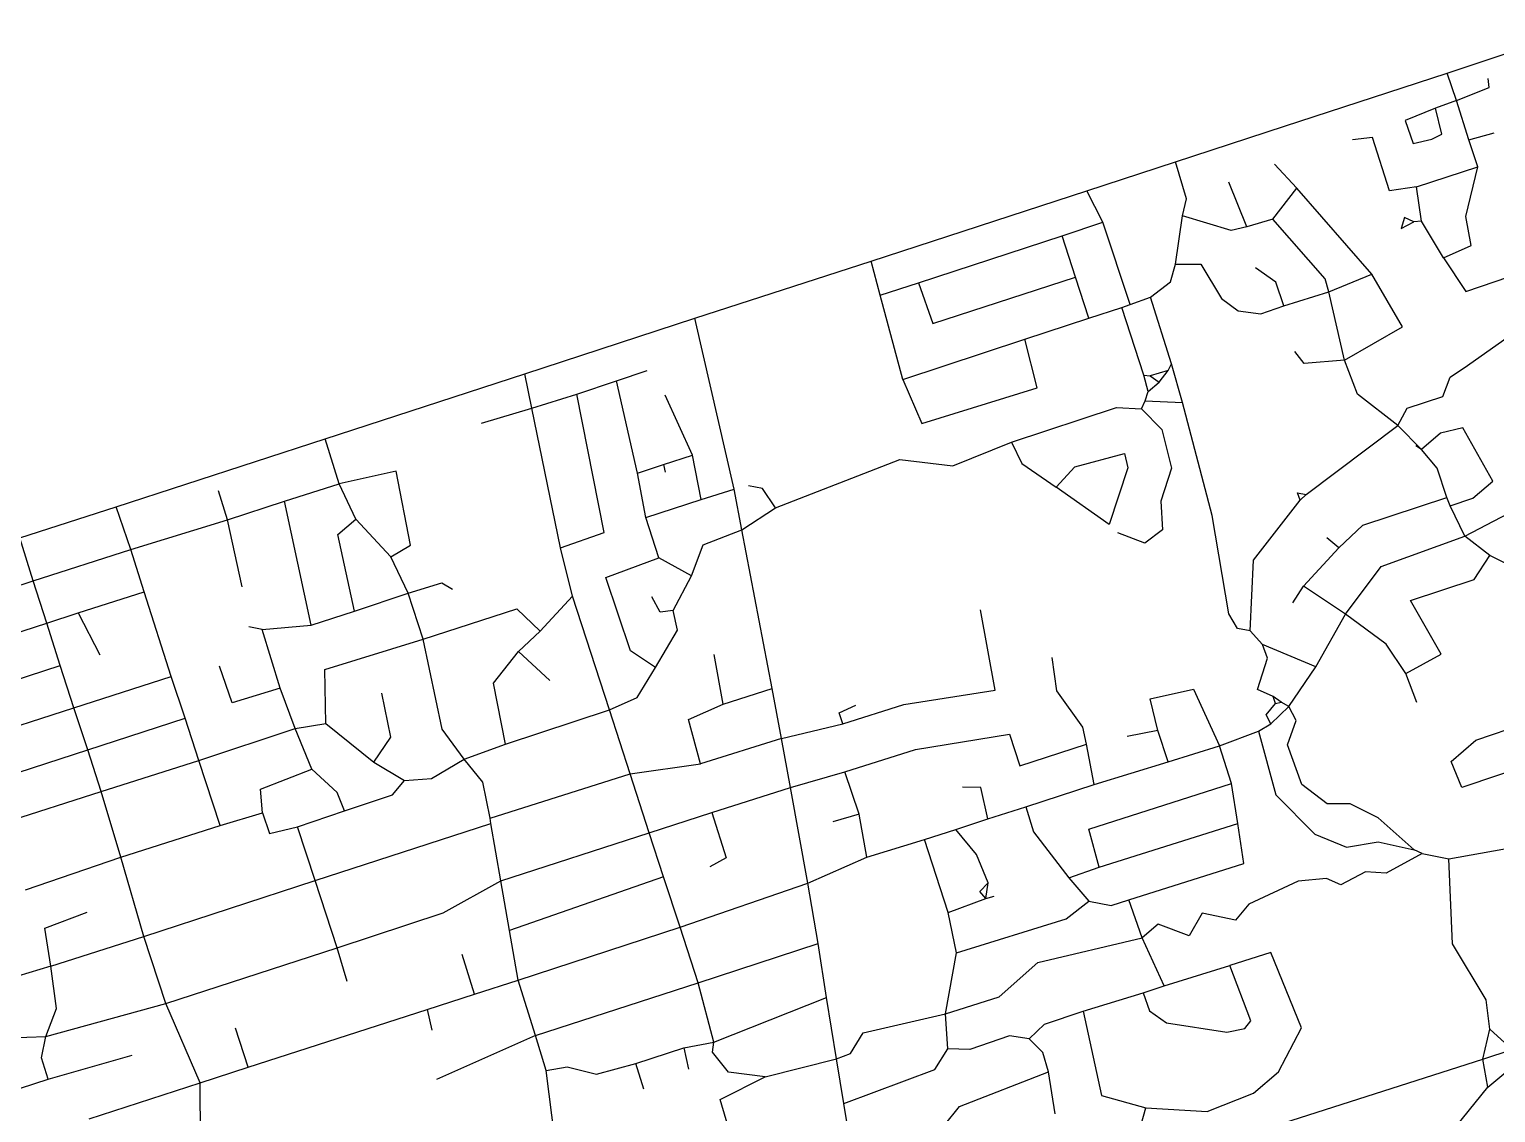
# Model space of a CAD drawing. Header units: metres. Extents: x 609554 to 651406, y 4826501 to 4857446.
# Drawn here: x 627568 to 630719, y 4849565 to 4851892 of the extents above; entities that cross this region are included whole.
import ezdxf

# ---------------------------------------------------------------- set-up
doc = ezdxf.new("R2010")
doc.units = ezdxf.units.M

msp = doc.modelspace()

# ---------------------------------------------------------------- linework, layer by layer
at = {"layer": 'ROADS'}
for points in [[(630615.1, 4851798.1), (630899.1, 4851892)], [(630265.6, 4851684), (630615.1, 4851798.1)], [(630635.1, 4851739.2), (630615.1, 4851798.1)], [(630635.1, 4851739.2), (630705.1, 4851766.9), (630702.6, 4851786.7)], [(630589.7, 4851722.4), (630524.5, 4851696.2), (630541.5, 4851647), (630581.8, 4851656.1), (630603.4, 4851667.1), (630589.7, 4851722.4)], [(630635.1, 4851739.2), (630589.7, 4851722.4)], [(630661.7, 4851654.4), (630635.1, 4851739.2)], [(630031.4, 4851607.6), (630265.6, 4851684)], [(630658.2, 4851169.8), (630863.4, 4851314.3), (630871.8, 4851341.4), (630812.2, 4851415.3), (630787.8, 4851529.8), (630947, 4851678.5)], [(630548.8, 4851553.6), (630490.8, 4851544.9), (630454.2, 4851659.4), (630411.6, 4851654.6)], [(630661.7, 4851654.4), (630715.7, 4851670)], [(630680.7, 4851596.6), (630661.7, 4851654.4)], [(629840.6, 4851545.3), (630031.4, 4851607.6)], [(630046.5, 4851491.4), (630054.5, 4851528.2), (630031.4, 4851607.6)], [(630291.6, 4851550.9), (630243.7, 4851602.2)], [(630548.8, 4851553.6), (630680.7, 4851596.6)], [(630606.8, 4851400.9), (630666.1, 4851427.9), (630655.2, 4851490.1), (630680.7, 4851596.6)], [(630184.4, 4851467.9), (630145.7, 4851563.4)], [(630559.9, 4851480.1), (630548.8, 4851553.6)], [(629376.9, 4851393.8), (629840.6, 4851545.3)], [(629875.2, 4851477.7), (629840.6, 4851545.3)], [(630240.4, 4851484.4), (630291.6, 4851550.9)], [(630453.1, 4851365.8), (630291.6, 4851550.9)], [(630030.8, 4851387.4), (630046.5, 4851491.4)], [(630184.4, 4851467.9), (630151, 4851459.7), (630046.5, 4851491.4)], [(629787.7, 4851448.6), (629875.2, 4851477.7)], [(629933.8, 4851300.7), (629875.2, 4851477.7)], [(630240.4, 4851484.4), (630184.4, 4851467.9)], [(630360.3, 4851327.8), (630352.6, 4851355.8), (630240.4, 4851484.4)], [(630543.4, 4851478.7), (630523.5, 4851487.9), (630516, 4851464.1), (630543.4, 4851478.7)], [(630559.9, 4851480.1), (630543.4, 4851478.7)], [(630606.8, 4851400.9), (630559.9, 4851480.1)], [(629479.2, 4851347.8), (629787.7, 4851448.6)], [(629816.4, 4851359.9), (629787.7, 4851448.6)], [(628998.5, 4851271.3), (629376.9, 4851393.8)], [(629396.9, 4851321), (629376.9, 4851393.8)], [(630606.8, 4851400.9), (630655, 4851328.7), (630778.9, 4851371.4), (630763.6, 4851408.8)], [(629977.6, 4851316.6), (630020.6, 4851349.9), (630030.8, 4851387.4)], [(630030.8, 4851387.4), (630085.2, 4851387.4), (630130.3, 4851313.9), (630166, 4851287.1), (630214.7, 4851281), (630263.6, 4851297.9)], [(630263.6, 4851297.9), (630246.5, 4851348.8), (630203.2, 4851380)], [(630360.3, 4851327.8), (630453.1, 4851365.8)], [(630394, 4851181.3), (630519.1, 4851252.8), (630453.1, 4851365.8)], [(629396.9, 4851321), (629479.2, 4851347.8)], [(629479.2, 4851347.8), (629509.4, 4851260), (629816.4, 4851359.9)], [(629845.1, 4851271.5), (629816.4, 4851359.9)], [(629445.3, 4851139.5), (629396.9, 4851321)], [(629916.1, 4851294.4), (629933.8, 4851300.7)], [(629933.8, 4851300.7), (629977.6, 4851316.6)], [(630022.4, 4851173.6), (629977.6, 4851316.6)], [(630263.6, 4851297.9), (630360.3, 4851327.8)], [(630394, 4851181.3), (630360.3, 4851327.8)], [(628632.8, 4851151.7), (628998.5, 4851271.3)], [(629083.1, 4850904.1), (628998.5, 4851271.3)], [(629707.1, 4851226.2), (629845.1, 4851271.5)], [(629845.1, 4851271.5), (629916.1, 4851294.4)], [(629963.3, 4851148.8), (629916.1, 4851294.4)], [(629445.3, 4851139.5), (629485.9, 4851045.3), (629734, 4851122.2), (629707.1, 4851226.2)], [(629445.3, 4851139.5), (629707.1, 4851226.2)], [(630015.7, 4851159), (630022.4, 4851173.6)], [(630045.9, 4851090.3), (630022.4, 4851173.6)], [(630394, 4851181.3), (630307.6, 4851174.2), (630287.5, 4851200)], [(630509, 4851041), (630422.2, 4851108.2), (630394, 4851181.3)], [(628204.3, 4851012.7), (628632.8, 4851151.7)], [(628647.9, 4851078.3), (628632.8, 4851151.7)], [(628830, 4851137.1), (628895.6, 4851159.4)], [(629963.3, 4851148.8), (629976.7, 4851148)], [(629972.7, 4851114.3), (629963.3, 4851148.8)], [(630015.7, 4851159), (629976.7, 4851148)], [(629976.7, 4851148), (629996.2, 4851134.1)], [(629996.2, 4851134.1), (630015.7, 4851159)], [(630509, 4851041), (630529.2, 4851078.6), (630605.5, 4851103), (630621.6, 4851144.5), (630658.2, 4851169.8)], [(628744.8, 4851108.3), (628830, 4851137.1)], [(628875.1, 4850938.9), (628830, 4851137.1)], [(629965.6, 4851093.8), (629972.7, 4851114.3)], [(629972.7, 4851114.3), (629996.2, 4851134.1)], [(628647.9, 4851078.3), (628744.8, 4851108.3)], [(628709.5, 4850778.1), (628803.7, 4850811.2), (628744.8, 4851108.3)], [(628993, 4850977.1), (628934.8, 4851106.2)], [(629678.7, 4851005.5), (629904.5, 4851079.6), (629958.4, 4851076.5)], [(629958.4, 4851076.5), (629965.6, 4851093.8)], [(629965.6, 4851093.8), (630045.9, 4851090.3)], [(630191.6, 4850600.2), (630164.4, 4850605.3), (630145.4, 4850636.5), (630109.8, 4850847.5), (630045.9, 4851090.3)], [(628540.2, 4851046), (628647.9, 4851078.3)], [(628709.5, 4850778.1), (628647.9, 4851078.3)], [(629958.4, 4851076.5), (630001.8, 4851032.1), (630022.4, 4850949.3), (629999.8, 4850878.4), (630003, 4850817.1), (629965.5, 4850787.9), (629907.1, 4850810.3)], [(630312.2, 4850892.7), (630509, 4851041)], [(630559.9, 4850989.1), (630509, 4851041)], [(630621.3, 4850868.5), (630670.2, 4850884.9), (630713.3, 4850921.4), (630648.8, 4851036.2), (630600.5, 4851024.3), (630559.9, 4850989.1)], [(627755.2, 4850866.5), (628204.3, 4851012.7)], [(628234, 4850915.9), (628204.3, 4851012.7)], [(629171.5, 4850864.1), (629438.9, 4850967.7), (629552.6, 4850954.1), (629678.7, 4851005.5)], [(629678.7, 4851005.5), (629700.7, 4850959.2), (629774.6, 4850908.4)], [(630559.9, 4850989.1), (630547.7, 4850997.2)], [(630614, 4850886.3), (630593.3, 4850949.3), (630559.9, 4850989.1)], [(628875.1, 4850938.9), (628931.3, 4850957)], [(628931.3, 4850957), (628993, 4850977.1)], [(628931.3, 4850957), (628934.4, 4850941)], [(629012.1, 4850882), (628993, 4850977.1)], [(629774.6, 4850908.4), (629815.1, 4850951.9), (629921.5, 4850980.8), (629928.6, 4850950), (629888.4, 4850828.6), (629774.6, 4850908.4)], [(628345.3, 4850759.1), (628387.4, 4850783.9), (628356.6, 4850942.9), (628234, 4850915.9)], [(628893.3, 4850843.5), (628875.1, 4850938.9)], [(627994.4, 4850838.7), (627974.7, 4850900.9)], [(628116.4, 4850878.4), (628234, 4850915.9)], [(628270.3, 4850839.8), (628234, 4850915.9)], [(629012.1, 4850882), (629083.1, 4850904.1)], [(629099.1, 4850817.2), (629083.1, 4850904.1)], [(629171.5, 4850864.1), (629143.7, 4850905.5), (629114, 4850911.5)], [(630299, 4850880.7), (630293.4, 4850896.6), (630312.2, 4850892.7)], [(630299, 4850880.7), (630312.2, 4850892.7)], [(627547.7, 4850799.4), (627755.2, 4850866.5)], [(627786.6, 4850774.7), (627755.2, 4850866.5)], [(627994.4, 4850838.7), (628116.4, 4850878.4)], [(628173.7, 4850612.2), (628116.4, 4850878.4)], [(628893.3, 4850843.5), (629012.1, 4850882)], [(629099.1, 4850817.2), (629171.5, 4850864.1)], [(630191.6, 4850600.2), (630198.7, 4850751.8), (630299, 4850880.7)], [(630382.2, 4850778.3), (630433.3, 4850826.8), (630614, 4850886.3)], [(630621.3, 4850868.5), (630614, 4850886.3)], [(630652.9, 4850803.1), (630621.3, 4850868.5)], [(630652.9, 4850803.1), (630808.7, 4850884.7)], [(627786.6, 4850774.7), (627994.4, 4850838.7)], [(628025.5, 4850694.1), (627994.4, 4850838.7)], [(628267.3, 4850642.3), (628231.3, 4850807), (628270.3, 4850839.8)], [(628345.3, 4850759.1), (628270.3, 4850839.8)], [(628921, 4850757.1), (628893.3, 4850843.5)], [(627576.6, 4850707.2), (627547.7, 4850799.4)], [(628991, 4850718.4), (629016.2, 4850784.8), (629099.1, 4850817.2)], [(629164.5, 4850476.1), (629099.1, 4850817.2)], [(630382.2, 4850778.3), (630356.5, 4850799.6)], [(630396.1, 4850635.5), (630473.3, 4850738.4), (630652.9, 4850803.1)], [(630706.4, 4850761.5), (630652.9, 4850803.1)], [(627576.6, 4850707.2), (627786.6, 4850774.7)], [(627815.4, 4850683.9), (627786.6, 4850774.7)], [(628735.4, 4850674.6), (628709.5, 4850778.1)], [(630306.1, 4850696), (630382.2, 4850778.3)], [(628382.5, 4850681.1), (628345.3, 4850759.1)], [(628913.9, 4850521.1), (628860.1, 4850557.2), (628807.4, 4850714.5), (628921, 4850757.1)], [(628991, 4850718.4), (628921, 4850757.1)], [(630526.1, 4850508.2), (630601.8, 4850549.9), (630536.3, 4850665.1), (630672.9, 4850710.4), (630706.4, 4850761.5)], [(630751.2, 4850739.9), (630706.4, 4850761.5)], [(627366.6, 4850638.9), (627576.6, 4850707.2)], [(627606.4, 4850616.2), (627576.6, 4850707.2)], [(628382.5, 4850681.1), (628454.9, 4850703.3), (628478, 4850689.6)], [(628951.7, 4850643.5), (628991, 4850718.4)], [(627673.7, 4850638.5), (627815.4, 4850683.9)], [(627873.1, 4850502.1), (627815.4, 4850683.9)], [(628267.3, 4850642.3), (628382.5, 4850681.1)], [(628414.5, 4850581.9), (628382.5, 4850681.1)], [(628666, 4850599.1), (628735.4, 4850674.6)], [(628814.9, 4850430.2), (628735.4, 4850674.6)], [(628951.7, 4850643.5), (628924, 4850640), (628905.7, 4850673)], [(630283.4, 4850660.3), (630306.1, 4850696)], [(630396.1, 4850635.5), (630306.1, 4850696)], [(627606.4, 4850616.2), (627673.7, 4850638.5)], [(627673.7, 4850638.5), (627719.6, 4850548.2)], [(628173.7, 4850612.2), (628267.3, 4850642.3)], [(628414.5, 4850581.9), (628616, 4850646.9), (628666, 4850599.1)], [(628913.9, 4850521.1), (628960.9, 4850601.2), (628951.7, 4850643.5)], [(629316.6, 4850400), (629447.5, 4850441.8), (629643.3, 4850472.3), (629612.4, 4850644.9)], [(627395.6, 4850548.6), (627606.4, 4850616.2)], [(627634.9, 4850525.3), (627606.4, 4850616.2)], [(628068.7, 4850603.1), (628040, 4850608.4)], [(628068.7, 4850603.1), (628173.7, 4850612.2)], [(630332.5, 4850522.4), (630396.1, 4850635.5)], [(630526.1, 4850508.2), (630484.1, 4850571.2), (630396.1, 4850635.5)], [(628107.3, 4850476.9), (628068.7, 4850603.1)], [(628205.6, 4850401.1), (628203.3, 4850516.8), (628414.5, 4850581.9)], [(628503.1, 4850324.6), (628455.3, 4850388.9), (628414.5, 4850581.9)], [(628619.5, 4850555.6), (628666, 4850599.1)], [(630218.1, 4850570.5), (630191.6, 4850600.2)], [(628591.4, 4850356.8), (628565.6, 4850487.4), (628619.5, 4850555.6)], [(628619.5, 4850555.6), (628686.8, 4850493.1)], [(629059.5, 4850442.6), (629039.8, 4850548.9)], [(630241.2, 4850459), (630207.1, 4850473.6), (630228.8, 4850541.5), (630218.1, 4850570.5)], [(630332.5, 4850522.4), (630218.1, 4850570.5)], [(627425.3, 4850457.7), (627634.9, 4850525.3)], [(627664, 4850434.3), (627634.9, 4850525.3)], [(628107.3, 4850476.9), (628004.5, 4850445.2), (627976.8, 4850523.7)], [(628814.9, 4850430.2), (628874.3, 4850457), (628913.9, 4850521.1)], [(629839.8, 4850356.6), (629831.7, 4850393.3), (629775.8, 4850471.4), (629765.9, 4850542.7)], [(630274.5, 4850437.3), (630332.5, 4850522.4)], [(627664, 4850434.3), (627873.1, 4850502.1)], [(627903.1, 4850412.1), (627873.1, 4850502.1)], [(630549.4, 4850446.2), (630526.1, 4850508.2)], [(628139.7, 4850390), (628107.3, 4850476.9)], [(628308.5, 4850317.7), (628345.5, 4850371.3), (628326, 4850466.4)], [(629059.5, 4850442.6), (629164.5, 4850476.1)], [(629184.8, 4850368.8), (629164.5, 4850476.1)], [(629993, 4850385.9), (629977, 4850453.6), (630069.6, 4850474.8), (630125.5, 4850352.9)], [(630258.1, 4850446.8), (630241.2, 4850459)], [(630245.9, 4850443.5), (630241.2, 4850459)], [(627454.8, 4850367.4), (627664, 4850434.3)], [(627693.8, 4850344.2), (627664, 4850434.3)], [(628591.4, 4850356.8), (628814.9, 4850430.2)], [(628859.1, 4850292.6), (628814.9, 4850430.2)], [(629010.4, 4850314.5), (628984.7, 4850409.8), (629059.5, 4850442.6)], [(629316.6, 4850400), (629308.7, 4850423.7), (629344.5, 4850440.5)], [(630235.6, 4850400.5), (630225.9, 4850419.5), (630245.9, 4850443.5)], [(630235.6, 4850400.5), (630274.5, 4850437.3)], [(630245.9, 4850443.5), (630258.1, 4850446.8)], [(630274.5, 4850437.3), (630258.1, 4850446.8)], [(630544.1, 4850129.6), (630466.6, 4850198.3), (630406.2, 4850228.1), (630356.7, 4850228.5), (630302.6, 4850270), (630271.7, 4850354.9), (630290.7, 4850407.6), (630274.5, 4850437.3)], [(627693.8, 4850344.2), (627903.1, 4850412.1)], [(627932.5, 4850321.7), (627903.1, 4850412.1)], [(627932.5, 4850321.7), (628139.7, 4850390)], [(628139.7, 4850390), (628205.6, 4850401.1)], [(628175.2, 4850302.9), (628139.7, 4850390)], [(628205.6, 4850401.1), (628308.5, 4850317.7)], [(629184.8, 4850368.8), (629316.6, 4850400)], [(629993, 4850385.9), (629927.3, 4850373.1)], [(630015.1, 4850318.6), (629993, 4850385.9)], [(630209.1, 4850384.4), (630235.6, 4850400.5)], [(630801.7, 4850315.9), (630646.2, 4850263.4), (630623.3, 4850319.5), (630676.5, 4850365.3), (630781.5, 4850400.7)], [(628503.1, 4850324.6), (628591.4, 4850356.8)], [(629184.8, 4850368.8), (629010.4, 4850314.5)], [(629204, 4850263.4), (629184.8, 4850368.8)], [(629321, 4850296.9), (629472.6, 4850345.1), (629674.7, 4850378), (629696.3, 4850309.8), (629839.8, 4850356.6)], [(629856.4, 4850269.6), (629839.8, 4850356.6)], [(630125.5, 4850352.9), (630209.1, 4850384.4)], [(630209.1, 4850384.4), (630246.6, 4850247.6), (630330.8, 4850163.2), (630398.2, 4850135.6), (630466.4, 4850146.8), (630544.1, 4850129.6)], [(627484.3, 4850276.5), (627693.8, 4850344.2)], [(627722.9, 4850254.8), (627693.8, 4850344.2)], [(628374.2, 4850278.5), (628432.8, 4850282.6), (628503.1, 4850324.6)], [(628558.8, 4850197.8), (628542.9, 4850275.1), (628503.1, 4850324.6)], [(630015.1, 4850318.6), (630125.5, 4850352.9)], [(630151.4, 4850271.7), (630125.5, 4850352.9)], [(627722.9, 4850254.8), (627932.5, 4850321.7)], [(627978.4, 4850181.8), (627932.5, 4850321.7)], [(628069.5, 4850209.2), (628065.5, 4850259.8), (628175.2, 4850302.9)], [(628245.6, 4850213), (628230.2, 4850252.5), (628175.2, 4850302.9)], [(628308.5, 4850317.7), (628374.2, 4850278.5)], [(628558.8, 4850197.8), (628859.1, 4850292.6)], [(628859.1, 4850292.6), (629010.4, 4850314.5)], [(628899.9, 4850165.9), (628859.1, 4850292.6)], [(629204, 4850263.4), (629321, 4850296.9)], [(629351.5, 4850205.9), (629321, 4850296.9)], [(629856.4, 4850269.6), (630015.1, 4850318.6)], [(628245.6, 4850213), (628348.5, 4850247.6), (628374.2, 4850278.5)], [(629034.6, 4850209.9), (629204, 4850263.4)], [(629241.2, 4850058.2), (629204, 4850263.4)], [(629628.1, 4850195.9), (629613, 4850263.1), (629573.5, 4850263.8)], [(629709.6, 4850221.6), (629856.4, 4850269.6)], [(629866.8, 4850092.4), (629845.1, 4850173.8), (630151.4, 4850271.7)], [(630165.2, 4850186), (630151.4, 4850271.7)], [(627513.1, 4850187.3), (627722.9, 4850254.8)], [(627765.1, 4850113.6), (627722.9, 4850254.8)], [(627978.4, 4850181.8), (628069.5, 4850209.2)], [(628069.5, 4850209.2), (628084.5, 4850164.3), (628144.5, 4850178.9)], [(628144.5, 4850178.9), (628245.6, 4850213)], [(628559.7, 4850186), (628558.8, 4850197.8)], [(628899.9, 4850165.9), (629034.6, 4850209.9)], [(629034.6, 4850209.9), (629065.5, 4850112.3), (629030.9, 4850093.1)], [(629351.5, 4850205.9), (629294.9, 4850189.8)], [(629367.6, 4850114.1), (629351.5, 4850205.9)], [(629628.1, 4850195.9), (629709.6, 4850221.6)], [(629709.6, 4850221.6), (629726.2, 4850168), (629801.9, 4850069.7)], [(630618.2, 4850110.3), (630782.3, 4850139.3), (630805.2, 4850185.5), (630831.4, 4850197.9)], [(627765.1, 4850113.6), (627978.4, 4850181.8)], [(628182.6, 4850063.6), (628144.5, 4850178.9)], [(628182.6, 4850063.6), (628559.7, 4850186)], [(628581.2, 4850062.9), (628559.7, 4850186)], [(628581.2, 4850062.9), (628899.9, 4850165.9)], [(628930.8, 4850071.3), (628899.9, 4850165.9)], [(629491.6, 4850152), (629559.3, 4850173.3)], [(629559.3, 4850173.3), (629628.1, 4850195.9)], [(629628.3, 4850058.6), (629603.7, 4850119.2), (629559.3, 4850173.3)], [(629866.8, 4850092.4), (630165.2, 4850186)], [(629930.8, 4850021.8), (630178.2, 4850100), (630165.2, 4850186)], [(629367.6, 4850114.1), (629491.6, 4850152)], [(629542.7, 4849995.2), (629491.6, 4850152)], [(627560.3, 4850043.9), (627765.1, 4850113.6)], [(627814.5, 4849943.7), (627765.1, 4850113.6)], [(629241.2, 4850058.2), (629367.6, 4850114.1)], [(630561.4, 4850121.4), (630483.5, 4850079.4), (630439.4, 4850082.5), (630386, 4850054.6), (630355.7, 4850067.6), (630294.4, 4850062.4), (630188.7, 4850012.5), (630160, 4849978.6), (630088.4, 4849993.6), (630060.5, 4849944.9), (629994, 4849970.2), (629959.5, 4849940.7)], [(630561.4, 4850121.4), (630544.1, 4850129.6)], [(630561.4, 4850121.4), (630618.2, 4850110.3)], [(630706.8, 4849744), (630698.4, 4849807.1), (630626, 4849927.3), (630618.2, 4850110.3)], [(628930.8, 4850071.3), (628600.1, 4849956.5)], [(628966.5, 4849963.7), (628930.8, 4850071.3)], [(629801.9, 4850069.7), (629866.8, 4850092.4)], [(627814.5, 4849943.7), (628182.6, 4850063.6)], [(628229.6, 4849919.2), (628182.6, 4850063.6)], [(628229.6, 4849919.2), (628457.3, 4849994.1), (628581.2, 4850062.9)], [(628600.1, 4849956.5), (628581.2, 4850062.9)], [(628966.5, 4849963.7), (629241.2, 4850058.2)], [(629263.2, 4849928.6), (629241.2, 4850058.2)], [(629623.3, 4850024.7), (629611, 4850040), (629628.3, 4850058.6)], [(629623.3, 4850024.7), (629628.3, 4850058.6)], [(629801.9, 4850069.7), (629845.2, 4850019.4)], [(629542.7, 4849995.2), (629623.3, 4850024.7)], [(629560.9, 4849908.1), (629796.5, 4849981), (629845.2, 4850019.4)], [(629623.3, 4850024.7), (629641.4, 4850029.7)], [(629845.2, 4850019.4), (629892.7, 4850010.3), (629930.8, 4850021.8)], [(629959.5, 4849940.7), (629930.8, 4850021.8)], [(627614.7, 4849879.9), (627602.1, 4849961.1), (627692.7, 4849995.4)], [(629560.9, 4849908.1), (629542.7, 4849995.2)], [(628619.1, 4849849.7), (628600.1, 4849956.5)], [(628619.1, 4849849.7), (628966.5, 4849963.7)], [(629005.6, 4849843.8), (628966.5, 4849963.7)], [(627614.7, 4849879.9), (627814.5, 4849943.7)], [(627861.7, 4849799.1), (627814.5, 4849943.7)], [(627861.7, 4849799.1), (628229.6, 4849919.2)], [(628251.2, 4849846.6), (628229.6, 4849919.2)], [(629005.6, 4849843.8), (629263.2, 4849928.6)], [(629281.4, 4849812.5), (629263.2, 4849928.6)], [(629537.2, 4849777.2), (629652.5, 4849814.1), (629735, 4849887.6), (629959.5, 4849940.7)], [(630006.5, 4849837.5), (629959.5, 4849940.7)], [(628524.8, 4849819.3), (628498.3, 4849904.6)], [(629537.2, 4849777.2), (629560.9, 4849908.1)], [(629967.7, 4849575.4), (630099.5, 4849567.2), (630198.5, 4849606.9), (630252.1, 4849652.4), (630301.5, 4849747.3), (630235.9, 4849909.3), (630147.7, 4849881.3)], [(627614.7, 4849879.9), (627401, 4849815.5), (627381.6, 4849868)], [(627604.2, 4849728.3), (627627, 4849789), (627614.7, 4849879.9)], [(629961.8, 4849822.6), (629974.9, 4849783.6), (630011.9, 4849758), (630141.5, 4849737.6), (630180.3, 4849745.5), (630193.3, 4849762.3), (630147.7, 4849881.3)], [(630006.5, 4849837.5), (630147.7, 4849881.3)], [(628423.3, 4849786.6), (628524.8, 4849819.3)], [(628524.8, 4849819.3), (628619.1, 4849849.7)], [(628656.1, 4849730.8), (628619.1, 4849849.7)], [(628656.1, 4849730.8), (629005.6, 4849843.8)], [(629039.1, 4849716.2), (629005.6, 4849843.8)], [(629832.8, 4849782.8), (629961.8, 4849822.6)], [(629961.8, 4849822.6), (630006.5, 4849837.5)], [(627604.2, 4849728.3), (627861.7, 4849799.1)], [(627935.8, 4849629.2), (627861.7, 4849799.1)], [(629039.1, 4849716.2), (629281.4, 4849812.5)], [(629302.8, 4849680.8), (629281.4, 4849812.5)], [(628038.5, 4849662.5), (628423.3, 4849786.6)], [(628423.3, 4849786.6), (628433.3, 4849742.2)], [(629302.8, 4849680.8), (629332.6, 4849692.1), (629360.2, 4849736.2), (629537.2, 4849777.2)], [(629542.1, 4849702.3), (629537.2, 4849777.2)], [(629716.9, 4849723.4), (629749.9, 4849755.2), (629832.8, 4849782.8)], [(629832.8, 4849782.8), (629872.1, 4849601.5), (629967.7, 4849575.4)], [(627299, 4849652), (627522.5, 4849725.4), (627604.2, 4849728.3)], [(627609.2, 4849637.1), (627594.3, 4849682.9), (627604.2, 4849728.3)], [(628038.5, 4849662.5), (628011.4, 4849746.2)], [(628656.1, 4849730.8), (628443, 4849635.9)], [(628678.6, 4849655.8), (628656.1, 4849730.8)], [(629716.9, 4849723.4), (629674.3, 4849730), (629589.1, 4849700.3), (629542.1, 4849702.3)], [(630691.5, 4849680.1), (630706.8, 4849744)], [(630754.4, 4849700.8), (630706.8, 4849744)], [(628871.4, 4849670.4), (628974.6, 4849704.5)], [(628974.6, 4849704.5), (629039.1, 4849716.2)], [(628974.6, 4849704.5), (628985.1, 4849658.3)], [(629149.6, 4849641.9), (629070.5, 4849651.8), (629036.2, 4849695.2), (629039.1, 4849716.2)], [(629318.8, 4849584.8), (629514.3, 4849658), (629542.1, 4849702.3)], [(629758.4, 4849652.7), (629745.8, 4849693.9), (629716.9, 4849723.4)], [(630691.5, 4849680.1), (630754.4, 4849700.8)], [(627609.2, 4849637.1), (627789.1, 4849688.4)], [(627935.8, 4849629.2), (628038.5, 4849662.5)], [(628678.6, 4849655.8), (628724.1, 4849663.1), (628787.3, 4849647.9), (628871.4, 4849670.4)], [(628888.7, 4849615.4), (628871.4, 4849670.4)], [(629149.6, 4849641.9), (629302.8, 4849680.8)], [(629318.8, 4849584.8), (629302.8, 4849680.8)], [(629995.5, 4849457.2), (630691.5, 4849680.1)], [(630702.5, 4849619.5), (630691.5, 4849680.1)], [(630702.5, 4849619.5), (630780.2, 4849684.6)], [(627487, 4849597.8), (627609.2, 4849637.1)], [(628715.9, 4849362.3), (628678.6, 4849655.8)], [(628715.9, 4849362.3), (628871.8, 4849428.1), (628897.5, 4849472.2), (629014.8, 4849463), (629050.4, 4849476.6), (629074.7, 4849518.3), (629052.6, 4849593.4), (629149.6, 4849641.9)], [(629538.5, 4849482.7), (629534.5, 4849537.8), (629566.8, 4849578.5), (629758.4, 4849652.7)], [(629772.4, 4849562.7), (629758.4, 4849652.7)], [(627696.9, 4849551.4), (627935.8, 4849629.2)], [(627936.3, 4849507.7), (627935.8, 4849629.2)], [(631168.1, 4848880.8), (631023.8, 4849000.4), (630936.2, 4848974.8), (630869, 4849006.9), (630806.7, 4848971.5), (630734.6, 4848954.3), (630696.1, 4848971.7), (630648.9, 4849029.9), (630665.5, 4849070.9), (630634, 4849163.1), (630556.2, 4849245.4), (630537.2, 4849333.8), (630559.8, 4849379), (630566.1, 4849451.5), (630702.5, 4849619.5)], [(629373.5, 4849250.6), (629318.8, 4849584.8)], [(629787.1, 4849467.7), (629948.8, 4849508.7), (629967.7, 4849575.4)]]:
    msp.add_lwpolyline(points, dxfattribs=at)

doc.saveas('drawing.dxf')
